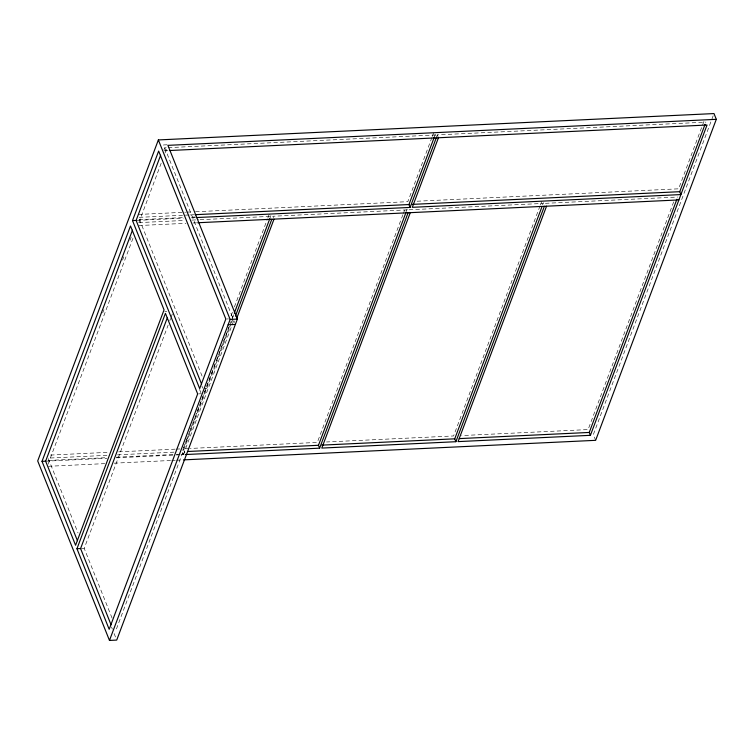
<?xml version="1.0" encoding="UTF-8"?>
<svg xmlns="http://www.w3.org/2000/svg" width="754" height="754" viewBox="0 0 754 754"><rect width="100%" height="100%" fill="white"/><g stroke="black" fill="none" stroke-linecap="round" stroke-linejoin="round"><path stroke-width="0.57" stroke-dasharray="3.77 2.83" d="M102.685 312.919L103.929 309.621M122.534 260.121L123.779 256.822M129.98 240.319L131.215 237.02M163.929 149.989L164.749 147.822L167.096 147.709M48.058 464.21L133.194 237.698M138.953 222.392L161.403 162.647M165.079 152.873L167.105 147.492M112.073 618.091L84.203 548.384L168.142 325.087M169.791 320.686L170.621 318.48M171.035 317.387L172.27 314.088M231.082 315.785L232.732 311.383M234.39 306.982L267.463 218.98M267.877 217.878L269.536 213.476M183.637 447.678L229.536 325.577M229.951 324.474L233.665 314.578M270.055 217.774L270.884 215.578M186.332 440.76L182.204 451.759L183.354 454.634L176.295 454.973M186.747 439.657L189.235 433.06M189.64 431.957L196.671 413.258M197.086 412.155L206.181 387.961M206.596 386.859L213.627 368.159M214.042 367.057L216.521 360.459M216.935 359.356L229.339 326.359M231.817 319.762L233.881 314.258M116.436 628.977L231.026 324.107M231.431 323.023L233.071 318.678M183.354 454.634L233.797 320.441M402.909 214.711L317.321 442.419L190.281 448.442M403.315 213.618L404.973 209.216M431.91 137.548L407.81 201.667L193.872 211.817M432.315 136.465L433.955 132.11M406.321 211.308L407.151 209.112M434.285 137.162L435.312 134.184M436.462 137.058L437.282 134.891L705.885 122.148M539.996 206.049L453.588 435.953L326.548 441.976M540.411 204.947L542.069 200.545M542.588 204.843L543.417 202.647M673.69 201.865L588.101 429.573L461.618 435.567M703.925 121.441L678.6 188.82L417.019 201.224M713.171 115.767L593.341 434.577L595.641 440.327M167.124 144.777L163.59 144.938L232.628 317.585M168.274 147.652L435.105 134.994L435.869 136.908M164.08 150.781L168.246 150.583M138.623 214.438L185.644 212.204M186.822 212.147L192.704 211.874M189.15 214.975L138.604 217.369L202.562 377.32M190.319 214.918L193.853 214.749M138.972 219.678L182.487 217.614M191.902 217.161L195.427 216.992M137.04 220.375L183.25 218.189M191.478 217.793L195.003 217.623M138.943 222.609L184.815 220.432M191.874 220.093L198.933 219.763M200.112 219.706L270.686 216.36M406.953 209.895L272.863 216.257L273.627 218.17M409.13 209.791L543.219 203.429M545.387 203.326L677.733 197.048M138.915 225.54L185.965 223.307M193.024 222.977L196.558 222.807M164.749 311.6L166.822 311.506M226.728 318.98L228.537 318.885M204.211 388.357L206.926 388.225M198.575 393.88L201.29 393.748M50.49 455.077L109.302 452.287M118.708 451.844L175.173 449.158M176.342 449.101L179.876 448.941M189.103 448.498L183.222 448.781L185.145 453.578M106.927 455.331L48.115 458.121L78.03 532.946M117.511 454.832L173.967 452.155M48.275 460.44L107.011 457.65M116.408 457.207L175.145 454.417M176.313 454.36L184.542 453.974M45.636 461.175L106.898 458.262M116.305 457.819L175.117 455.03M48.426 466.292L104.787 463.625M114.184 463.173L170.555 460.496M171.724 460.449L175.248 460.279M176.427 460.223L182.289 459.94M81.489 548.516L84.203 548.384M437.282 134.891L438.046 136.804M233.834 320.591L234.598 322.514M201.865 385.954L202.732 388.131M199.546 389.394L200.856 392.655M111.479 626.97L112.355 629.156M114.099 633.53L115.852 637.903"/><path stroke-width="1.13" d="M158.359 139.933L37.7 460.939L109.471 640.429L116.719 640.08L237.378 319.083L167.906 145.352L716.3 119.33L714 113.571L158.359 139.933L230.13 319.423L109.471 640.429M42.017 461.344L130.499 225.946L164.061 309.875L75.579 545.274L42.017 461.344L45.636 461.175L132.468 230.168M132.506 220.592L158.651 151.045L225.823 319.017L199.678 388.574L132.506 220.592L136.125 220.422L160.64 155.22M76.955 548.733L165.437 313.325L197.661 393.918L109.179 629.326L76.955 548.733L80.584 548.554L167.407 317.557M234.296 313.155L269.857 218.556M235.446 316.039L271.836 219.235M236.794 318.131L274.013 219.131M185.531 454.539L319.621 448.168L318.471 445.294L406.123 212.091M196.172 217.567L410.11 207.425L408.96 204.541L434.285 137.162M319.621 448.168L408.103 212.769M410.11 207.425L436.255 137.869M410.28 212.666L321.798 448.074L455.887 441.712L544.369 206.304M438.432 137.765L412.287 207.322L680.9 194.57L679.75 191.695L705.075 124.316M455.887 441.712L454.737 438.828L541.975 206.728M546.546 206.2L458.064 441.608L590.41 435.322L707.045 125.023L169.424 150.527M590.41 435.322L589.251 432.447L676.913 199.245M716.3 119.33L595.641 440.327L183.467 459.883M195.022 214.692L408.96 204.541M412.306 204.381L679.75 191.695M197.727 222.75L678.892 199.923M230.13 319.423L237.378 319.083M228.123 324.776L235.371 324.427M187.906 451.486L318.471 445.294M321.817 445.133L454.737 438.828M459.252 438.611L589.251 432.447M136.125 220.422L201.554 384.031M45.636 461.175L77.455 540.741M80.584 548.554L111.064 624.793"/></g></svg>
